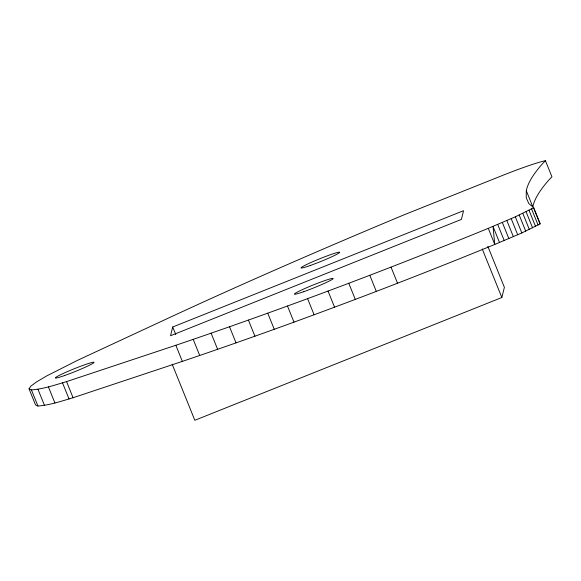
<?xml version="1.0" encoding="UTF-8"?>
<svg xmlns="http://www.w3.org/2000/svg" width="581" height="581" viewBox="0 0 581 581"><rect width="100%" height="100%" fill="white"/><g stroke="black" fill="none" stroke-linecap="round" stroke-linejoin="round"><path stroke-width="0.87" d="M526.306 190.75L526.212 197.663L528.775 203.503L533.728 207.729L540.236 223.845L521.847 232.959L494.78 244.456C391.863 286.615 287.675 325.68 182.347 361.397L73.068 397.731C61.542 401.122 50.002 405.124 37.947 406.039L35.564 404.979L29.05 388.863L30.858 386.118L36.814 381.753L46.749 375.907L77.324 360.438L167.037 318.729A592.533 41.331 -22 0 1 404.115 214.803L501.323 175.927A52.275 3.646 -22 0 1 545.436 160.712L551.95 176.827L549.081 179.761A2909.997 202.994 -22 0 0 532.821 206.865L526.306 190.75A2909.997 202.994 -22 0 1 542.567 163.639L545.436 160.712M172.71 327.009L170.538 335.745L461.394 219.422L463.565 210.692L172.71 327.009L175.767 334.562M172.172 364.193L194.831 420.288L501.846 297.508L504.388 287.312L487.808 246.293M29.05 388.863L31.439 389.916C43.488 389.009 55.028 385 66.554 381.615L175.84 345.274C281.168 309.564 385.348 270.492 488.272 228.34L515.332 216.844L533.728 207.729M533.532 207.838L540.039 223.954M531.571 208.935L538.086 225.058M529.022 210.286L535.537 226.408M526.095 211.767L532.603 227.883M522.813 213.365L529.327 229.48M519.218 215.064L525.725 231.18M515.332 216.844L521.847 232.959M511.207 218.696L517.722 234.811M506.872 220.591L513.379 236.707M502.362 222.523L508.876 238.646M497.735 224.477L504.243 240.592M499.529 242.531L493.022 226.416L494.78 244.456L488.272 228.34M482.23 248.944L501.846 297.508M391.064 267.209L397.571 283.332M369.806 275.329L376.314 291.444M348.782 283.274L355.289 299.389M328.025 291.045L334.54 307.16M307.574 298.627L314.089 314.742M287.472 305.998L293.979 322.114M267.739 313.159L274.247 329.274M248.414 320.087L254.921 336.203M229.524 326.769L236.039 342.892M211.114 333.211L217.628 349.326M193.212 339.377L199.719 355.499M175.84 345.274L182.347 361.397M66.554 381.615L73.068 397.731M62.53 382.894L69.045 399.009M48.419 386.895L54.926 403.011M37.954 389.255L44.468 405.371M31.439 389.916L37.947 406.039M64.6 375.537A20.909 1.46 -22 0 0 94.064 362.391A20.909 1.46 -22 0 0 65.355 372.515A20.909 1.46 -22 0 0 64.6 375.537M303.718 291.706A20.909 1.46 -22 0 0 333.174 278.56A20.909 1.46 -22 0 0 304.466 288.684A20.909 1.46 -22 0 0 303.718 291.706M310.239 265.502A20.909 1.46 -22 0 0 339.703 252.357A20.909 1.46 -22 0 0 310.995 262.481A20.909 1.46 -22 0 0 310.239 265.502"/></g></svg>
